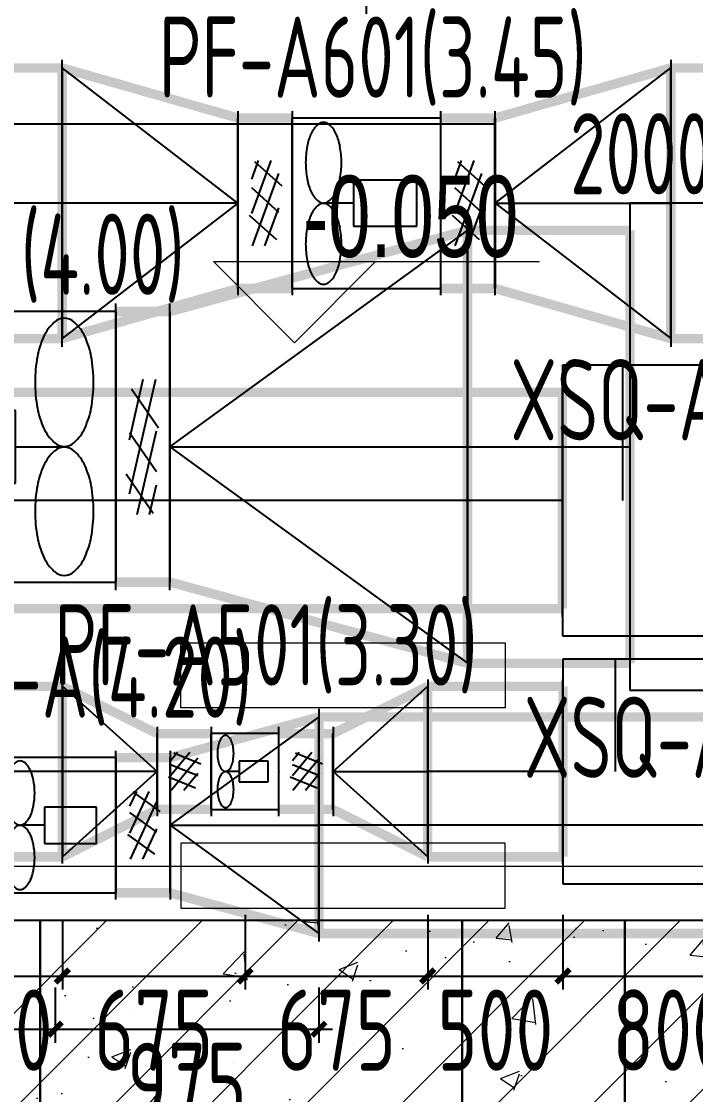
# Model space of a CAD drawing. Extents: x 4 to 13611208, y -605838 to 574722.
# Drawn here: x 13251848 to 13254341, y 190316 to 194281 of the extents above; entities that cross this region are included whole.
import ezdxf

# ---------------------------------------------------------------- set-up
doc = ezdxf.new("R2010")
doc.units = 0
doc.header["$LTSCALE"] = 1000
doc.header["$MEASUREMENT"] = 0
doc.linetypes.add('CENTER2', pattern=[28.575, 19.05, -3.175, 3.175, -3.175])
for name, color, linetype in [('DUCT-D-P中心线', 5, 'CENTER2'), ('DUCT-D-P标注', 7, 'Continuous'), ('DUCT-D-P法兰', 2, 'Continuous'), ('DUCT-D-P管', 6, 'Continuous'), ('DUCT-D-P管端线', 2, 'Continuous'), ('DUCT-D-P管设备', 7, 'Continuous'), ('DUCT-D-P阀门', 7, 'Continuous'), ('DUCT-X-P中心线', 5, 'CENTER2'), ('DUCT-X-P标注', 7, 'Continuous'), ('DUCT-X-P法兰', 2, 'Continuous'), ('DUCT-X-P管', 31, 'Continuous'), ('DUCT-X-P管端线', 2, 'Continuous'), ('DUCT-X-P管设备', 7, 'Continuous'), ('DUCT-X-P阀门', 7, 'Continuous')]:
    doc.layers.add(name, color=color, linetype=linetype)
doc.layers.add('SXT-设备', color=1, linetype='Continuous', lineweight=25)
doc.layers.add('建筑底图', color=8, linetype='Continuous', lineweight=13)
doc.styles.add('67', font='gbenor.shx', dxfattribs={"width": 0.7, "bigfont": 'hztxt.shx'})
doc.styles.add('C', font='HZTXT_E', dxfattribs={"width": 0.7, "bigfont": 'HZTXT'})
doc.styles.add('du', font='gbenor.shx', dxfattribs={"width": 0.8, "bigfont": 'hztxt.shx'})
doc.dimstyles.new('67', dxfattribs={"dimscale": 100, "dimtxt": 3, "dimasz": 0.5, "dimexe": 0.5, "dimexo": 2, "dimgap": 0.5, "dimtad": 2, "dimdec": 0, "dimrnd": 5, "dimzin": 0, "dimdsep": 46, "dimtxsty": 'du', "dimblk": 'ARCHTICK', "dimcen": 0, "dimdle": 0.5, "dimclrd": 256, "dimclre": 256, "dimclrt": 256, "dimazin": 0, "dimtfac": 1, "dimtdec": 0, "dimtix": 1, "dimtmove": 2, "dimatfit": 3, "dimfxl": 100, "dimtolj": 1, "dimtzin": 0, "dimlwd": -1, "dimlwe": -1, "dimarcsym": 0})

# ---------------------------------------------------------------- blocks, each defined once
blk = doc.blocks.new('Z组合式空调器')
at = {"color": 1}
for p, q in [((1545.8, 3000), (2419.6, 3000)), ((2419.6, 0), (2419.6, 3000)), ((2419.6, 3000), (3981.1, 3000)), ((2419.6, 3000), (2419.6, 0)), ((3981.1, 0), (3981.1, 3000)), ((3981.1, 3000), (4582.3, 3000)), ((3981.1, 3000), (3981.1, 0)), ((4582.3, 0), (4582.3, 3000)), ((4582.3, 3000), (6304.4, 3000)), ((4582.3, 3000), (4582.3, 0))]:
    blk.add_line(p, q, dxfattribs=at)
blk = doc.blocks.new('_ArchTick')
at = {"color": 0, "linetype": 'ByBlock', "const_width": 0.4}
blk.add_lwpolyline([(-0.5, -0.5), (0.5, 0.5)], dxfattribs=at)
blk = doc.blocks.new('*D823')
at = {"layer": 'DUCT-X-P标注', "transparency": 16777216}
for p, q in [((13251498.7, 190959.5), (13251498.7, 190703.7)), ((13251999.4, 190959.5), (13251999.4, 190703.7)), ((13251448.7, 190753.7), (13252049.4, 190753.7))]:
    blk.add_line(p, q, dxfattribs=at)
at = {"layer": 'DUCT-X-P标注', "transparency": 16777216, "xscale": 50, "yscale": 50, "zscale": 50, "rotation": 180}
blk.add_blockref('_ArchTick', (13251498.7, 190753.7), dxfattribs=at)
at = {"layer": 'DUCT-X-P标注', "transparency": 16777216, "xscale": 50, "yscale": 50, "zscale": 50}
blk.add_blockref('_ArchTick', (13251999.4, 190753.7), dxfattribs=at)
at = {"layer": 'DUCT-X-P标注', "transparency": 16777216, "insert": (13251749, 190553.7), "char_height": 300, "attachment_point": 5, "style": 'du'}
blk.add_mtext('\\A1;500', dxfattribs=at)
blk = doc.blocks.new('*D824')
at = {"layer": 'DUCT-X-P标注', "transparency": 16777216}
for p, q in [((13251999.4, 190959.5), (13251999.4, 190703.7)), ((13252675, 190954.4), (13252675, 190703.7)), ((13251949.4, 190753.7), (13252725, 190753.7))]:
    blk.add_line(p, q, dxfattribs=at)
at = {"layer": 'DUCT-X-P标注', "transparency": 16777216, "xscale": 50, "yscale": 50, "zscale": 50, "rotation": 180}
blk.add_blockref('_ArchTick', (13251999.4, 190753.7), dxfattribs=at)
at = {"layer": 'DUCT-X-P标注', "transparency": 16777216, "xscale": 50, "yscale": 50, "zscale": 50}
blk.add_blockref('_ArchTick', (13252675, 190753.7), dxfattribs=at)
at = {"layer": 'DUCT-X-P标注', "transparency": 16777216, "insert": (13252337.2, 190553.7), "char_height": 300, "attachment_point": 5, "style": 'du'}
blk.add_mtext('\\A1;675', dxfattribs=at)
blk = doc.blocks.new('*D825')
at = {"layer": 'DUCT-X-P标注', "transparency": 16777216}
for p, q in [((13252675, 190979.4), (13252675, 190703.7)), ((13253350.6, 190979.4), (13253350.6, 190703.7)), ((13252625, 190753.7), (13253400.6, 190753.7))]:
    blk.add_line(p, q, dxfattribs=at)
at = {"layer": 'DUCT-X-P标注', "transparency": 16777216, "xscale": 50, "yscale": 50, "zscale": 50, "rotation": 180}
blk.add_blockref('_ArchTick', (13252675, 190753.7), dxfattribs=at)
at = {"layer": 'DUCT-X-P标注', "transparency": 16777216, "xscale": 50, "yscale": 50, "zscale": 50}
blk.add_blockref('_ArchTick', (13253350.6, 190753.7), dxfattribs=at)
at = {"layer": 'DUCT-X-P标注', "transparency": 16777216, "insert": (13253012.8, 190553.7), "char_height": 300, "attachment_point": 5, "style": 'du'}
blk.add_mtext('\\A1;675', dxfattribs=at)
blk = doc.blocks.new('*D826')
at = {"layer": 'DUCT-X-P标注', "transparency": 16777216}
for p, q in [((13253350.6, 190979.4), (13253350.6, 190703.7)), ((13253850.6, 190979.4), (13253850.6, 190703.7)), ((13253300.6, 190753.7), (13253900.6, 190753.7))]:
    blk.add_line(p, q, dxfattribs=at)
at = {"layer": 'DUCT-X-P标注', "transparency": 16777216, "xscale": 50, "yscale": 50, "zscale": 50, "rotation": 180}
blk.add_blockref('_ArchTick', (13253350.6, 190753.7), dxfattribs=at)
at = {"layer": 'DUCT-X-P标注', "transparency": 16777216, "xscale": 50, "yscale": 50, "zscale": 50}
blk.add_blockref('_ArchTick', (13253850.6, 190753.7), dxfattribs=at)
at = {"layer": 'DUCT-X-P标注', "transparency": 16777216, "insert": (13253600.6, 190553.7), "char_height": 300, "attachment_point": 5, "style": 'du'}
blk.add_mtext('\\A1;500', dxfattribs=at)
blk = doc.blocks.new('*D827')
at = {"layer": 'DUCT-X-P标注', "transparency": 16777216}
for p, q in [((13253850.6, 190979.4), (13253850.6, 190703.7)), ((13254651, 190979.4), (13254651, 190703.7)), ((13253800.6, 190753.7), (13254701, 190753.7))]:
    blk.add_line(p, q, dxfattribs=at)
at = {"layer": 'DUCT-X-P标注', "transparency": 16777216, "xscale": 50, "yscale": 50, "zscale": 50, "rotation": 180}
blk.add_blockref('_ArchTick', (13253850.6, 190753.7), dxfattribs=at)
at = {"layer": 'DUCT-X-P标注', "transparency": 16777216, "xscale": 50, "yscale": 50, "zscale": 50}
blk.add_blockref('_ArchTick', (13254651, 190753.7), dxfattribs=at)
at = {"layer": 'DUCT-X-P标注', "transparency": 16777216, "insert": (13254250.8, 190553.7), "char_height": 300, "attachment_point": 5, "style": 'du'}
blk.add_mtext('\\A1;800', dxfattribs=at)
blk = doc.blocks.new('*D831')
at = {"layer": 'DUCT-X-P标注', "transparency": 16777216}
for p, q in [((13248997.4, 194309.5), (13248997.4, 194538)), ((13251998.4, 194309.5), (13251998.4, 194538)), ((13248947.4, 194488), (13250197.8, 194488)), ((13252048.4, 194488), (13250798, 194488))]:
    blk.add_line(p, q, dxfattribs=at)
at = {"layer": 'DUCT-X-P标注', "transparency": 16777216, "xscale": 50, "yscale": 50, "zscale": 50, "rotation": 180}
blk.add_blockref('_ArchTick', (13248997.4, 194488), dxfattribs=at)
at = {"layer": 'DUCT-X-P标注', "transparency": 16777216, "xscale": 50, "yscale": 50, "zscale": 50}
blk.add_blockref('_ArchTick', (13251998.4, 194488), dxfattribs=at)
at = {"layer": 'DUCT-X-P标注', "transparency": 16777216, "insert": (13250497.9, 194501), "char_height": 300, "attachment_point": 5, "style": 'du'}
blk.add_mtext('\\A1;3000', dxfattribs=at)
blk = doc.blocks.new('*D832')
at = {"layer": 'DUCT-X-P标注', "transparency": 16777216}
for p, q in [((13251998.4, 194309.5), (13251998.4, 194538)), ((13253124, 194309.5), (13253124, 194538)), ((13251948.4, 194488), (13252297, 194488)), ((13253174, 194488), (13252825.3, 194488))]:
    blk.add_line(p, q, dxfattribs=at)
at = {"layer": 'DUCT-X-P标注', "transparency": 16777216, "xscale": 50, "yscale": 50, "zscale": 50, "rotation": 180}
blk.add_blockref('_ArchTick', (13251998.4, 194488), dxfattribs=at)
at = {"layer": 'DUCT-X-P标注', "transparency": 16777216, "xscale": 50, "yscale": 50, "zscale": 50}
blk.add_blockref('_ArchTick', (13253124, 194488), dxfattribs=at)
at = {"layer": 'DUCT-X-P标注', "transparency": 16777216, "insert": (13252561.2, 194501), "char_height": 300, "attachment_point": 5, "style": 'du'}
blk.add_mtext('\\A1;1125', dxfattribs=at)
blk = doc.blocks.new('*D833')
at = {"layer": 'DUCT-X-P标注', "transparency": 16777216}
for p, q in [((13253124, 194309.5), (13253124, 194538)), ((13254249.6, 194309.5), (13254249.6, 194538)), ((13253074, 194488), (13253422.6, 194488)), ((13254299.6, 194488), (13253950.9, 194488))]:
    blk.add_line(p, q, dxfattribs=at)
at = {"layer": 'DUCT-X-P标注', "transparency": 16777216, "xscale": 50, "yscale": 50, "zscale": 50, "rotation": 180}
blk.add_blockref('_ArchTick', (13253124, 194488), dxfattribs=at)
at = {"layer": 'DUCT-X-P标注', "transparency": 16777216, "xscale": 50, "yscale": 50, "zscale": 50}
blk.add_blockref('_ArchTick', (13254249.6, 194488), dxfattribs=at)
at = {"layer": 'DUCT-X-P标注', "transparency": 16777216, "insert": (13253686.8, 194501), "char_height": 300, "attachment_point": 5, "style": 'du'}
blk.add_mtext('\\A1;1125', dxfattribs=at)
blk = doc.blocks.new('*D834')
at = {"layer": 'DUCT-X-P标注', "transparency": 16777216}
for p, q in [((13254249.6, 194309.5), (13254249.6, 194538)), ((13254750.2, 194309.5), (13254750.2, 194538)), ((13254199.6, 194488), (13254269.8, 194488)), ((13254800.2, 194488), (13254730, 194488))]:
    blk.add_line(p, q, dxfattribs=at)
at = {"layer": 'DUCT-X-P标注', "transparency": 16777216, "xscale": 50, "yscale": 50, "zscale": 50, "rotation": 180}
blk.add_blockref('_ArchTick', (13254249.6, 194488), dxfattribs=at)
at = {"layer": 'DUCT-X-P标注', "transparency": 16777216, "xscale": 50, "yscale": 50, "zscale": 50}
blk.add_blockref('_ArchTick', (13254750.2, 194488), dxfattribs=at)
at = {"layer": 'DUCT-X-P标注', "transparency": 16777216, "insert": (13254499.9, 194501), "char_height": 300, "attachment_point": 5, "style": 'du'}
blk.add_mtext('\\A1;500', dxfattribs=at)
blk = doc.blocks.new('*D946')
at = {"layer": 'DUCT-D-P标注', "transparency": 16777216}
for p, q in [((13250997, 190710.9), (13250997, 190507)), ((13251972.6, 190710.9), (13251972.6, 190507)), ((13250947, 190557), (13252022.6, 190557))]:
    blk.add_line(p, q, dxfattribs=at)
at = {"layer": 'DUCT-D-P标注', "transparency": 16777216, "xscale": 50, "yscale": 50, "zscale": 50, "rotation": 180}
blk.add_blockref('_ArchTick', (13250997, 190557), dxfattribs=at)
at = {"layer": 'DUCT-D-P标注', "transparency": 16777216, "xscale": 50, "yscale": 50, "zscale": 50}
blk.add_blockref('_ArchTick', (13251972.6, 190557), dxfattribs=at)
at = {"layer": 'DUCT-D-P标注', "transparency": 16777216, "insert": (13251484.8, 190357), "char_height": 300, "attachment_point": 5, "style": 'du'}
blk.add_mtext('\\A1;975', dxfattribs=at)
blk = doc.blocks.new('*D947')
at = {"layer": 'DUCT-D-P标注', "transparency": 16777216}
for p, q in [((13251972.6, 190710.9), (13251972.6, 190507)), ((13252948.2, 190710.9), (13252948.2, 190507)), ((13251922.6, 190557), (13252998.2, 190557))]:
    blk.add_line(p, q, dxfattribs=at)
at = {"layer": 'DUCT-D-P标注', "transparency": 16777216, "xscale": 50, "yscale": 50, "zscale": 50, "rotation": 180}
blk.add_blockref('_ArchTick', (13251972.6, 190557), dxfattribs=at)
at = {"layer": 'DUCT-D-P标注', "transparency": 16777216, "xscale": 50, "yscale": 50, "zscale": 50}
blk.add_blockref('_ArchTick', (13252948.2, 190557), dxfattribs=at)
at = {"layer": 'DUCT-D-P标注', "transparency": 16777216, "insert": (13252460.4, 190357), "char_height": 300, "attachment_point": 5, "style": 'du'}
blk.add_mtext('\\A1;975', dxfattribs=at)
blk = doc.blocks.new('$轴流风机$00000011')
for p, q in [((-500, 500), (-500, -500)), ((500, 500), (-500, 500)), ((500, -500), (500, 500)), ((-339.5, 134.7), (-339.5, -134.7)), ((88, 134.7), (-339.5, 134.7)), ((88, -134.7), (88, 134.7)), ((88, 0), (288.5, 0)), ((-339.5, -134.7), (88, -134.7)), ((-500, -500), (500, -500))]:
    blk.add_line(p, q)
for centre, radius, start, end in [((355.1, 328.7), 170.3, 129.1821, 153.0603), ((288.5, 410.5), 64.8, 90, 129.1821), ((288.5, 410.5), 64.8, 50.8179, 90), ((221.9, 328.7), 170.3, 26.9397, 50.8179), ((462.4, 274.2), 290.7, 153.0603, 168.1126), ((114.5, 274.2), 290.7, 11.8874, 26.9397), ((633.1, 238.3), 465, 168.1126, 180), ((-56.1, 238.3), 465, 0, 11.8874), ((633.1, 238.3), 465, 180, 191.8874), ((-56.1, 238.3), 465, 348.1126, 0), ((462.4, 202.4), 290.7, 191.8874, 206.9397), ((114.5, 202.4), 290.7, 333.0603, 348.1126), ((355.1, 147.8), 170.3, 206.9397, 230.8179), ((221.9, 147.8), 170.3, 309.1821, 333.0603), ((288.5, 66.1), 64.8, 230.8179, 270), ((288.5, 66.1), 64.8, 270, 309.1821), ((355.1, -147.8), 170.3, 129.1821, 153.0603), ((288.5, -66.1), 64.8, 90, 129.1821), ((288.5, -66.1), 64.8, 50.8179, 90), ((221.9, -147.8), 170.3, 26.9397, 50.8179), ((462.4, -202.4), 290.7, 153.0603, 168.1126), ((114.5, -202.4), 290.7, 11.8874, 26.9397), ((633.1, -238.3), 465, 168.1126, 180), ((-56.1, -238.3), 465, 0, 11.8874), ((633.1, -238.3), 465, 180, 191.8874), ((-56.1, -238.3), 465, 348.1126, 0), ((462.4, -274.2), 290.7, 191.8874, 206.9397), ((114.5, -274.2), 290.7, 333.0603, 348.1126), ((355.1, -328.7), 170.3, 206.9397, 230.8179), ((221.9, -328.7), 170.3, 309.1821, 333.0603), ((288.5, -410.5), 64.8, 230.8179, 270), ((288.5, -410.5), 64.8, 270, 309.1821)]:
    blk.add_arc(centre, radius, start, end)
for p in [(-500, 0), (500, 0)]:
    blk.add_point(p)

msp = doc.modelspace()

# ---------------------------------------------------------------- hatches: boundary and pattern name
at = {"layer": '建筑底图'}
h = msp.add_hatch(dxfattribs=at)
h.set_pattern_fill('钢筋混凝土', color=8, scale=100, style=0)
h.set_pattern_definition([(45, (793255.26, 8e-09), (-176.7766953, 176.7766953), []), (50, (793255.26, 8e-09), (717.260183, -62.752135), [75, -825]), (355, (793255.26, 8e-09), (-138.751334, 752.192134), [60, -660]), (100.4514, (793315, -5.2), (578.50938, 689.439542), [63.74019, -701.14211]), (46.1842, (793255.26, 200), (1067.24105, -165.519014), [112.5, -1237.5]), (96.6356, (793344.2, 186.2), (934.662706, 974.11787), [95.61029, -1051.713]), (351.1842, (793255.3, 200), (934.66195, 974.1186), [90, -990]), (21, (793355.26, 150), (596.907052, -402.61889), [75, -825]), (326, (793355.26, 150), (243.31533, 725.150045), [60, -660]), (71.4514, (793405, 116.45), (840.22263, 322.530497), [63.74019, -701.14211]), (37.5, (793255.26, 8e-09), (12.1598553, 332.893854), [0, -652, 0, -670, 0, -662.5]), (7.5, (793255.26, 8e-09), (263.069537, 394.411712), [0, -382, 0, -637, 0, -252.5]), (327.5, (793032.26, 8e-09), (533.822436, -22.554872), [0, -250, 0, -780, 0, -1035]), (317.5, (792932.26, 8e-09), (583.18617, 100.104982), [0, -325, 0, -518, 0, -735])])
h.paths.add_polyline_path([(13257497.4, 187959.5), (13248997.4, 187959.5), (13248997.4, 190959.5), (13257497.4, 190959.5)])

# ---------------------------------------------------------------- linework, layer by layer
at = {"layer": 'DUCT-D-P中心线'}
for p, q in [((13252397.3, 192709.5), (13253497.3, 192709.5)), ((13253497.5, 192709.5), (13254098.4, 192709.5)), ((13252398, 191310.9), (13252948, 191310.9)), ((13256450.9, 191310.9), (13252948.2, 191310.9))]:
    msp.add_line(p, q, dxfattribs=at)
at = {"layer": 'DUCT-D-P标注'}
msp.add_lwpolyline([(13253598.7, 193349.5), (13253598.7, 193901.9), (13251189.7, 193901.9)], dxfattribs=at)
at = {"layer": 'DUCT-D-P法兰'}
for p, q in [((13253497.4, 193549.5), (13253497.4, 191869.5)), ((13254098.5, 193549.5), (13254098.5, 191869.5)), ((13252197, 192179.5), (13252197, 193239.5)), ((13252397.2, 192179.5), (13252397.2, 193239.5)), ((13252948.1, 191740.9), (13252948.1, 190880.9)), ((13252197.7, 191035.9), (13252197.7, 191585.9)), ((13252397.9, 191585.9), (13252397.9, 191035.9))]:
    msp.add_line(p, q, dxfattribs=at)
at = {"layer": 'DUCT-D-P法兰', "color": 18, "true_color": 0x000000}
for p in [(13252196.9, 192709.5, 4300), (13252197.1, 192709.5, 4300), (13252397.1, 192709.5, 4300), (13252397.3, 192709.5, 4300), (13253497.3, 192709.5, 4300), (13253497.5, 192709.5, 4300), (13254098.4, 192709.5, 4300), (13254098.6, 192709.5, 4300), (13252197.6, 191310.9, 4000), (13252197.8, 191310.9, 4000), (13252397.8, 191310.9, 4000), (13252398, 191310.9, 4000), (13252948, 191310.9, 4000), (13252948.2, 191310.9, 4000)]:
    msp.add_point(p, dxfattribs=at)
at = {"layer": 'DUCT-D-P管'}
for p, q in [((13252397.3, 192709.5), (13253497.3, 193509.5)), ((13252397.3, 192709.5), (13253497.3, 191909.5)), ((13252398, 191310.9), (13252948, 191710.9)), ((13252398, 191310.9), (13252948, 190910.9))]:
    msp.add_line(p, q, dxfattribs=at)
at = {"layer": 'DUCT-D-P管', "const_width": 35}
for points in [[(13252397.3, 193209.5), (13253497.3, 193509.5)], [(13254098.4, 193509.5), (13253497.5, 193509.5)], [(13253497.5, 193509.5), (13253497.5, 191909.5)], [(13254098.4, 191909.5), (13254098.4, 193509.5)], [(13252197.1, 193209.5), (13252397.1, 193209.5)], [(13252397.1, 192209.5), (13252197.1, 192209.5)], [(13252397.3, 192209.5), (13253497.3, 191909.5)], [(13253497.5, 191909.5), (13254098.4, 191909.5)], [(13252398, 191560.9), (13252948, 191710.9)], [(13256450.9, 191710.9), (13252948.2, 191710.9)], [(13252948.2, 191710.9), (13252948.2, 190910.9)], [(13252197.8, 191560.9), (13252397.8, 191560.9)], [(13252397.8, 191060.9), (13252197.8, 191060.9)], [(13252398, 191060.9), (13252948, 190910.9)], [(13252948.2, 190910.9), (13256450.9, 190910.9)]]:
    msp.add_lwpolyline(points, dxfattribs=at)
at = {"layer": 'DUCT-D-P管', "color": 18, "true_color": 0x000000}
for p in [(13252397.3, 192709.5, 4300), (13253497.3, 192709.5, 4300), (13252398, 191310.9, 4000), (13252948, 191310.9, 4000)]:
    msp.add_point(p, dxfattribs=at)
at = {"layer": 'DUCT-D-P管端线'}
for p, q in [((13253497.3, 191909.5), (13253497.3, 193509.5)), ((13254098.6, 193509.5), (13254098.6, 191909.5)), ((13252197.1, 193209.5), (13252197.1, 192209.5)), ((13252397.1, 193209.5), (13252397.1, 192209.5)), ((13252397.3, 193209.5), (13252397.3, 192209.5)), ((13252948, 190910.9), (13252948, 191710.9)), ((13252197.8, 191060.9), (13252197.8, 191560.9)), ((13252397.8, 191060.9), (13252397.8, 191560.9)), ((13252398, 191560.9), (13252398, 191060.9))]:
    msp.add_line(p, q, dxfattribs=at)
at = {"layer": 'DUCT-D-P阀门'}
for p, q in [((13254098.6, 193609.5), (13254098.6, 191809.5)), ((13256098.6, 193609.5), (13254098.6, 193609.5)), ((13252247.1, 192535.6), (13252345, 192959.5)), ((13252247.1, 192735.6), (13252298.8, 192959.5)), ((13252355.2, 192778.5), (13252255.2, 192922.8)), ((13252347.1, 192616.6), (13252247.1, 192761)), ((13252275.7, 192459.5), (13252347.1, 192768.6)), ((13252335.5, 192463.5), (13252235.5, 192607.8)), ((13252321.9, 192459.5), (13252347.1, 192568.6)), ((13254098.6, 191809.5), (13256098.6, 191809.5)), ((13252319.2, 191435.9), (13252247.8, 191281.4)), ((13252273, 191435.9), (13252247.8, 191381.4)), ((13252259.4, 191434), (13252359.4, 191361.8)), ((13252347.8, 191397.9), (13252249.9, 191185.9)), ((13252247.8, 191357.4), (13252347.8, 191285.2)), ((13252239.7, 191276.4), (13252339.7, 191204.3)), ((13252347.8, 191297.9), (13252296.1, 191185.9))]:
    msp.add_line(p, q, dxfattribs=at)
at = {"layer": 'DUCT-X-P中心线'}
for p, q in [((13251998.4, 193609.5), (13249197.8, 193609.5)), ((13252648.6, 193609.5), (13251998.6, 193609.5)), ((13253599.4, 193609.5), (13254249.4, 193609.5)), ((13254750.2, 193609.5), (13254249.6, 193609.5)), ((13253848.5, 192511), (13251498.7, 192511)), ((13251999.4, 191509.4), (13249197.8, 191509.4)), ((13252349.6, 191509.4), (13251999.6, 191509.4)), ((13253000.4, 191509.4), (13253350.4, 191509.4)), ((13253850.6, 191509.4), (13253350.6, 191509.4))]:
    msp.add_line(p, q, dxfattribs=at)
at = {"layer": 'DUCT-X-P法兰'}
for p, q in [((13251998.5, 193079.5), (13251998.5, 194139.5)), ((13254249.5, 194139.5), (13254249.5, 193079.5)), ((13252648.7, 193949.5), (13252648.7, 193269.5)), ((13252848.9, 193949.5), (13252848.9, 193269.5)), ((13253399.1, 193269.5), (13253399.1, 193949.5)), ((13253599.3, 193949.5), (13253599.3, 193269.5)), ((13253848.6, 192081), (13253848.6, 192941)), ((13251999.5, 191169.4), (13251999.5, 191849.4)), ((13253350.5, 191849.4), (13253350.5, 191169.4)), ((13253850.7, 191169.4), (13253850.7, 191849.4)), ((13252349.7, 191674.4), (13252349.7, 191344.4)), ((13252549.9, 191674.4), (13252549.9, 191344.4)), ((13252800.1, 191344.4), (13252800.1, 191674.4)), ((13253000.3, 191674.4), (13253000.3, 191344.4))]:
    msp.add_line(p, q, dxfattribs=at)
at = {"layer": 'DUCT-X-P法兰', "color": 18, "true_color": 0x000000}
for p in [(13251998.4, 193609.5, 3450), (13251998.6, 193609.5, 3450), (13252648.6, 193609.5, 3450), (13252648.8, 193609.5, 3450), (13252848.8, 193609.5, 3450), (13252849, 193609.5, 3450), (13253399, 193609.5, 3450), (13253399.2, 193609.5, 3450), (13253599.2, 193609.5, 3450), (13253599.4, 193609.5, 3450), (13254249.4, 193609.5, 3450), (13254249.6, 193609.5, 3450), (13253848.5, 192511, 3450), (13253848.7, 192511, 3450), (13251999.4, 191509.4, 3300), (13251999.6, 191509.4, 3300), (13252349.6, 191509.4, 3300), (13252349.8, 191509.4, 3300), (13252549.8, 191509.4, 3300), (13252550, 191509.4, 3300), (13252800, 191509.4, 3300), (13252800.2, 191509.4, 3300), (13253000.2, 191509.4, 3300), (13253000.4, 191509.4, 3300), (13253350.4, 191509.4, 3300), (13253350.6, 191509.4, 3300), (13253850.6, 191509.4, 3300), (13253850.8, 191509.4, 3300)]:
    msp.add_point(p, dxfattribs=at)
at = {"layer": 'DUCT-X-P管'}
for p, q in [((13252648.6, 193609.5), (13251998.6, 194109.5)), ((13253599.4, 193609.5), (13254249.4, 194109.5)), ((13252648.6, 193609.5), (13251998.6, 193109.5)), ((13253599.4, 193609.5), (13254249.4, 193109.5)), ((13252349.6, 191509.4), (13251999.6, 191824.4)), ((13253000.4, 191509.4), (13253350.4, 191824.4)), ((13252349.6, 191509.4), (13251999.6, 191194.4)), ((13253000.4, 191509.4), (13253350.4, 191194.4))]:
    msp.add_line(p, q, dxfattribs=at)
at = {"layer": 'DUCT-X-P管', "const_width": 35}
for points in [[(13251998.4, 194109.5), (13249197.8, 194109.5)], [(13251998.4, 193109.5), (13251998.4, 194109.5)], [(13252648.6, 193924.5), (13251998.6, 194109.5)], [(13253599.4, 193924.5), (13254249.4, 194109.5)], [(13254750.2, 194109.5), (13254249.6, 194109.5)], [(13254249.6, 194109.5), (13254249.6, 193109.5)], [(13252648.8, 193924.5), (13252848.8, 193924.5)], [(13253399.2, 193924.5), (13253599.2, 193924.5)], [(13252648.6, 193294.5), (13251998.6, 193109.5)], [(13252848.8, 193294.5), (13252648.8, 193294.5)], [(13253599.2, 193294.5), (13253399.2, 193294.5)], [(13253599.4, 193294.5), (13254249.4, 193109.5)], [(13249197.8, 193109.5), (13251998.4, 193109.5)], [(13254249.6, 193109.5), (13254750.2, 193109.5)], [(13253848.5, 192911), (13251498.7, 192911)], [(13253848.5, 192111), (13253848.5, 192911)], [(13251498.7, 192111), (13253848.5, 192111)], [(13251999.4, 191824.4), (13249197.8, 191824.4)], [(13251999.4, 191194.4), (13251999.4, 191824.4)], [(13252349.6, 191649.4), (13251999.6, 191824.4)], [(13253000.4, 191649.4), (13253350.4, 191824.4)], [(13253850.6, 191824.4), (13253350.6, 191824.4)], [(13253350.6, 191824.4), (13253350.6, 191194.4)], [(13253850.6, 191194.4), (13253850.6, 191824.4)], [(13252349.8, 191649.4), (13252549.8, 191649.4)], [(13252800.2, 191649.4), (13253000.2, 191649.4)], [(13252349.6, 191369.4), (13251999.6, 191194.4)], [(13252549.8, 191369.4), (13252349.8, 191369.4)], [(13253000.2, 191369.4), (13252800.2, 191369.4)], [(13253000.4, 191369.4), (13253350.4, 191194.4)], [(13249197.8, 191194.4), (13251999.4, 191194.4)], [(13253350.6, 191194.4), (13253850.6, 191194.4)]]:
    msp.add_lwpolyline(points, dxfattribs=at)
at = {"layer": 'DUCT-X-P管', "color": 18, "true_color": 0x000000}
for p in [(13251998.6, 193609.5, 3450), (13252648.6, 193609.5, 3450), (13253599.4, 193609.5, 3450), (13254249.4, 193609.5, 3450), (13251999.6, 191509.4, 3300), (13252349.6, 191509.4, 3300), (13253000.4, 191509.4, 3300), (13253350.4, 191509.4, 3300)]:
    msp.add_point(p, dxfattribs=at)
at = {"layer": 'DUCT-X-P管端线'}
for p, q in [((13251998.6, 194109.5), (13251998.6, 193109.5)), ((13254249.4, 193109.5), (13254249.4, 194109.5)), ((13252648.6, 193294.5), (13252648.6, 193924.5)), ((13252648.8, 193294.5), (13252648.8, 193924.5)), ((13252848.8, 193294.5), (13252848.8, 193924.5)), ((13253399.2, 193294.5), (13253399.2, 193924.5)), ((13253599.2, 193294.5), (13253599.2, 193924.5)), ((13253599.4, 193924.5), (13253599.4, 193294.5)), ((13253848.7, 192111), (13253848.7, 192911)), ((13251999.6, 191824.4), (13251999.6, 191194.4)), ((13253350.4, 191194.4), (13253350.4, 191824.4)), ((13253850.8, 191824.4), (13253850.8, 191194.4)), ((13252349.6, 191369.4), (13252349.6, 191649.4)), ((13252349.8, 191369.4), (13252349.8, 191649.4)), ((13252549.8, 191369.4), (13252549.8, 191649.4)), ((13252800.2, 191369.4), (13252800.2, 191649.4)), ((13253000.2, 191369.4), (13253000.2, 191649.4)), ((13253000.4, 191649.4), (13253000.4, 191369.4))]:
    msp.add_line(p, q, dxfattribs=at)
at = {"layer": 'DUCT-X-P阀门'}
for p, q in [((13252770.2, 193767), (13252698.8, 193572.3)), ((13252724, 193767), (13252698.8, 193698.3)), ((13252710.4, 193764.5), (13252810.4, 193673.6)), ((13253520.6, 193767), (13253449.2, 193572.3)), ((13253474.4, 193767), (13253449.2, 193698.3)), ((13253460.8, 193764.5), (13253560.8, 193673.6)), ((13252798.8, 193719.1), (13252700.9, 193452)), ((13253549.2, 193719.1), (13253451.3, 193452)), ((13252698.8, 193668), (13252798.8, 193577.1)), ((13253449.2, 193668), (13253549.2, 193577.1)), ((13252798.8, 193593.1), (13252747.1, 193452)), ((13253549.2, 193593.1), (13253497.5, 193452)), ((13252690.7, 193566), (13252790.7, 193475.1)), ((13253441.1, 193566), (13253541.1, 193475.1)), ((13253848.7, 193011), (13253848.7, 192011)), ((13254648.7, 193011), (13253848.7, 193011)), ((13254071.1, 193011), (13254071.1, 192511)), ((13253848.7, 192011), (13254648.7, 192011)), ((13253850.8, 191924.4), (13253850.8, 191094.4)), ((13254650.8, 191924.4), (13253850.8, 191924.4)), ((13254044, 191924.4), (13254044, 191509.4)), ((13252471.1, 191579.4), (13252399.8, 191492.9)), ((13252425, 191579.4), (13252399.8, 191548.9)), ((13252499.8, 191558.2), (13252401.9, 191439.4)), ((13252411.4, 191578.3), (13252511.4, 191537.9)), ((13252921.5, 191579.4), (13252850.2, 191492.9)), ((13252875.4, 191579.4), (13252850.2, 191548.9)), ((13252950.2, 191558.2), (13252852.3, 191439.4)), ((13252861.8, 191578.3), (13252961.8, 191537.9)), ((13252399.8, 191535.5), (13252499.8, 191495)), ((13252850.2, 191535.5), (13252950.2, 191495)), ((13252391.7, 191490.1), (13252491.7, 191449.7)), ((13252499.8, 191502.2), (13252448.1, 191439.4)), ((13252842.1, 191490.1), (13252942.1, 191449.7)), ((13252950.2, 191502.2), (13252898.5, 191439.4)), ((13253850.8, 191094.4), (13254650.8, 191094.4))]:
    msp.add_line(p, q, dxfattribs=at)
at = {"layer": '建筑底图'}
for p, q in [((13252858, 193093.9), (13252558, 193393.9)), ((13252558, 193393.9), (13253764, 193393.9)), ((13252858, 193093.9), (13253158, 193393.9))]:
    msp.add_line(p, q, dxfattribs=at)
at = {"layer": '建筑底图', "color": 8}
msp.add_line((13248997.4, 191159.5), (13256997.4, 191159.5), dxfattribs=at)
at = {"layer": '建筑底图', "color": 8, "elevation": 3360}
for points in [[(13253637.4, 191744.5), (13252437.4, 191744.5), (13252437.4, 191984.5), (13253637.4, 191984.5)], [(13252437.4, 191004.5), (13253637.4, 191004.5), (13253637.4, 191244.5), (13252437.4, 191244.5)]]:
    msp.add_lwpolyline(points, close=True, dxfattribs=at)
at = {"layer": '建筑底图', "color": 8}
for points in [[(13248997.4, 190959.5), (13257497.4, 190959.5), (13257497.4, 187959.5), (13248997.4, 187959.5)], [(13257497.4, 187959.5), (13248997.4, 187959.5), (13248997.4, 190959.5), (13257497.4, 190959.5)]]:
    msp.add_lwpolyline(points, close=True, dxfattribs=at)
msp.add_lwpolyline([(13248997.4, 190959.5), (13257497.4, 190959.5)], dxfattribs=at)

# ---------------------------------------------------------------- block references
at = {"layer": 'DUCT-D-P管设备', "xscale": 0.9, "zscale": 1000, "rotation": 359.9999999999957}
msp.add_blockref('$轴流风机$00000011', (13251746.9, 192709.5, 4300), dxfattribs=at)
at = {"layer": 'DUCT-D-P管设备', "xscale": 0.45, "yscale": 0.5, "zscale": 500, "rotation": 180.0000000000154}
msp.add_blockref('$轴流风机$00000011', (13251972.6, 191310.9, 4000), dxfattribs=at)
at = {"layer": 'DUCT-X-P管设备'}
for p, xscale, yscale, zscale, rotation in [((13253124, 193609.5, 3450), 0.55, 0.63, 630, 180), ((13252675, 191509.4, 3300), 0.25, 0.28, 280, 179.9999999981358)]:
    msp.add_blockref('$轴流风机$00000011', p, dxfattribs=dict(at, xscale=xscale, yscale=yscale, zscale=zscale, rotation=rotation))
at = {"layer": 'SXT-设备'}
msp.add_blockref('Z组合式空调器', (13249497.4, 187959.5), dxfattribs=at)

# ---------------------------------------------------------------- texts
at = {"layer": 'DUCT-D-P标注', "style": '67', "width": 0.75}
for s, p in [('2000×1600×1000(高)', (13253877, 193642.5)), ('HPF-A1(4.00)', (13250985.4, 193271.2, 4000)), ('RFP-A(4.20)', (13251338.9, 191708.4, 12400))]:
    msp.add_text(s, height=300, dxfattribs=at).set_placement(p)
at = {"layer": 'DUCT-X-P标注', "style": '67', "width": 0.75}
for s, p in [('PF-A601(3.45)', (13252356.3, 193999.7, 6100)), ('XSQ-A702', (13253655.8, 192733.7, 11750)), ('PF-A501(3.30)', (13251970.1, 191827.2, 3960)), ('XSQ-A501', (13253705.3, 191486.2, 11750))]:
    msp.add_text(s, height=300, dxfattribs=at).set_placement(p)
at = {"layer": '建筑底图', "style": 'C', "width": 0.7}
msp.add_text('-0.050', height=300, dxfattribs=at).set_placement((13252889.2, 193411.4))

# ---------------------------------------------------------------- dimensions: what is measured, and where the dimension line sits
at = {"layer": 'DUCT-D-P标注'}
for base, p1, p2, picture, middle in [((13251972.6, 190557), (13250997, 190910.9, 4000), (13251972.6, 190910.9, 4000), '*D946', (13251484.8, 190357)), ((13252948.2, 190557), (13251972.6, 190910.9, 4000), (13252948.2, 190910.9, 4000), '*D947', (13252460.4, 190357))]:
    dim = msp.add_linear_dim(base=base, p1=p1, p2=p2, dimstyle='67', dxfattribs=at)
    dim.commit()
    dim.dimension.update_dxf_attribs({"geometry": picture, "text_midpoint": middle})
at = {"layer": 'DUCT-X-P标注'}
for base, p1, p2, picture, middle in [((13251998.4, 194488), (13248997.4, 194109.5, 3450), (13251998.4, 194109.5, 3450), '*D831', (13250497.9, 194501)), ((13253124, 194488), (13251998.4, 194109.5, 3450), (13253124, 194109.5, 3450), '*D832', (13252561.2, 194501)), ((13254249.6, 194488), (13253124, 194109.5, 3450), (13254249.6, 194109.5, 3450), '*D833', (13253686.8, 194501)), ((13254750.2, 194488), (13254249.6, 194109.5, 3450), (13254750.2, 194109.5, 3450), '*D834', (13254499.9, 194501))]:
    dim = msp.add_linear_dim(base=base, p1=p1, p2=p2, dimstyle='67', dxfattribs=at)
    dim.commit()
    dim.dimension.update_dxf_attribs({"geometry": picture, "text_midpoint": middle, "dimtype": 128})
for base, p1, p2, picture, middle in [((13251999.4, 190753.7), (13251498.7, 191159.5, 3450), (13251999.4, 191159.5, 3300), '*D823', (13251749, 190553.7)), ((13252675, 190753.7), (13251999.4, 191159.5, 3300), (13252675, 191154.4), '*D824', (13252337.2, 190553.7)), ((13253350.6, 190753.7), (13252675, 191179.4, 3300), (13253350.6, 191179.4, 3300), '*D825', (13253012.8, 190553.7)), ((13253850.6, 190753.7), (13253350.6, 191179.4, 3300), (13253850.6, 191179.4, 3300), '*D826', (13253600.6, 190553.7)), ((13254651, 190753.7), (13253850.6, 191179.4, 3300), (13254651, 191179.4, 3300), '*D827', (13254250.8, 190553.7))]:
    dim = msp.add_linear_dim(base=base, p1=p1, p2=p2, dimstyle='67', dxfattribs=at)
    dim.commit()
    dim.dimension.update_dxf_attribs({"geometry": picture, "text_midpoint": middle})

doc.saveas('drawing.dxf')
